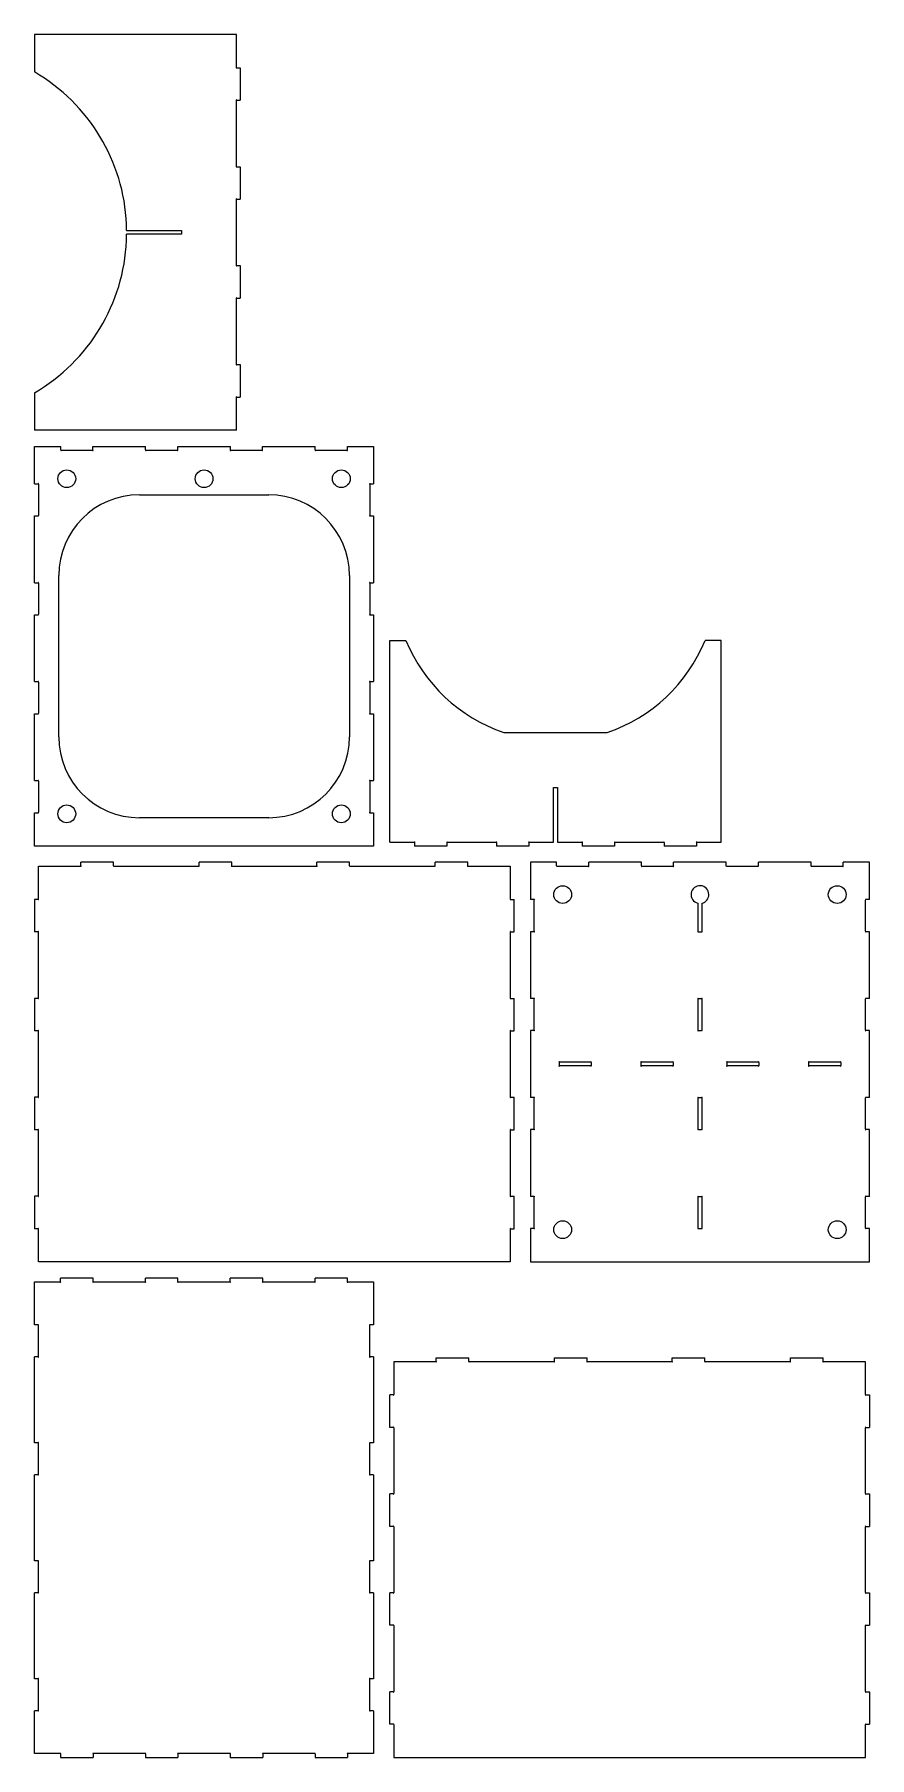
# Model space of a CAD drawing. Header units: millimetres. Extents: x 0 to 517, y 0 to 1067.
import ezdxf

# ---------------------------------------------------------------- set-up
doc = ezdxf.new("R2010")
doc.units = ezdxf.units.MM
for name, color, linetype in [('Shape2DView', 7, 'CONTINUOUS'), ('Shape2DView001', 7, 'CONTINUOUS'), ('Shape2DView002', 7, 'CONTINUOUS'), ('Shape2DView003', 7, 'CONTINUOUS'), ('Shape2DView004', 7, 'CONTINUOUS'), ('Shape2DView005', 7, 'CONTINUOUS'), ('Shape2DView006', 7, 'CONTINUOUS')]:
    doc.layers.add(name, color=color, linetype=linetype)

msp = doc.modelspace()

# ---------------------------------------------------------------- linework, layer by layer
at = {"layer": 'Shape2DView'}
for p, q in [((0, 294.6), (16, 294.6)), ((0, 268), (0, 294.6)), ((16.2, 294.8), (16.2, 297)), ((36.3, 297), (16.2, 297)), ((36.3, 294.8), (36.3, 297)), ((36.5, 294.6), (68.5, 294.6)), ((68.7, 294.8), (68.7, 297)), ((88.8, 297), (68.7, 297)), ((88.8, 294.8), (88.8, 297)), ((89, 294.6), (121, 294.6)), ((121.2, 294.8), (121.2, 297)), ((141.3, 297), (121.2, 297)), ((141.3, 294.8), (141.3, 297)), ((141.5, 294.6), (173.5, 294.6)), ((173.7, 294.8), (173.7, 297)), ((193.8, 297), (173.7, 297)), ((193.8, 294.8), (193.8, 297)), ((194, 294.6), (210, 294.6)), ((210, 294.6), (210, 268)), ((2.2, 268), (0, 268)), ((2.4, 248.4), (2.4, 267.8)), ((207.6, 248.4), (207.6, 267.8)), ((210, 268), (207.8, 268)), ((0, 194.9), (0, 248.2)), ((2.2, 248.2), (0, 248.2)), ((210, 248.2), (207.8, 248.2)), ((210, 248.2), (210, 194.9)), ((2.2, 194.9), (0, 194.9)), ((2.4, 175.3), (2.4, 194.7)), ((207.6, 175.3), (207.6, 194.7)), ((210, 194.9), (207.8, 194.9)), ((0, 121.9), (0, 175.1)), ((2.2, 175.1), (0, 175.1)), ((210, 175.1), (207.8, 175.1)), ((210, 175.1), (210, 121.9)), ((2.2, 121.9), (0, 121.9)), ((2.4, 102.3), (2.4, 121.7)), ((207.6, 102.3), (207.6, 121.7)), ((210, 121.9), (207.8, 121.9)), ((0, 48.8), (0, 102.1)), ((2.2, 102.1), (0, 102.1)), ((210, 102.1), (207.8, 102.1)), ((210, 102.1), (210, 48.8)), ((2.2, 48.8), (0, 48.8)), ((2.4, 29.2), (2.4, 48.6)), ((207.6, 29.2), (207.6, 48.6)), ((210, 48.8), (207.8, 48.8)), ((0, 2.4), (0, 29)), ((2.2, 29), (0, 29)), ((210, 29), (207.8, 29)), ((210, 29), (210, 2.4)), ((16, 2.4), (0, 2.4)), ((16.2, 2.2), (16.2, 0)), ((16.2, 0), (36.3, 0)), ((36.3, 2.2), (36.3, 0)), ((68.5, 2.4), (36.5, 2.4)), ((68.7, 2.2), (68.7, 0)), ((68.7, 0), (88.8, 0)), ((88.8, 2.2), (88.8, 0)), ((121, 2.4), (89, 2.4)), ((121.2, 2.2), (121.2, 0)), ((121.2, 0), (141.3, 0)), ((141.3, 2.2), (141.3, 0)), ((173.5, 2.4), (141.5, 2.4)), ((173.7, 2.2), (173.7, 0)), ((173.7, 0), (193.8, 0)), ((193.8, 2.2), (193.8, 0)), ((210, 2.4), (194, 2.4))]:
    msp.add_line(p, q, dxfattribs=at)
for centre, radius, start, end in [((16.2, 294.6), 0.16, 180, 0), ((16.2, 294.6), 0.16, 0, 90), ((36.3, 294.6), 0.16, 90, 180), ((36.3, 294.6), 0.16, 180, 0), ((68.7, 294.6), 0.16, 180, 0), ((68.7, 294.6), 0.16, 0, 90), ((88.8, 294.6), 0.16, 90, 180), ((88.8, 294.6), 0.16, 180, 0), ((121.2, 294.6), 0.16, 180, 0), ((121.2, 294.6), 0.16, 0, 90), ((141.3, 294.6), 0.16, 90, 180), ((141.3, 294.6), 0.16, 180, 0), ((173.7, 294.6), 0.16, 180, 0), ((173.7, 294.6), 0.16, 0, 90), ((193.8, 294.6), 0.16, 90, 180), ((193.8, 294.6), 0.16, 180, 0), ((2.4, 267.9), 0.171, -60, 150), ((207.6, 267.9), 0.171, 30, 180), ((207.6, 267.9), 0.171, 180, -120), ((2.4, 248.2), 0.171, -150, 60), ((207.6, 248.2), 0.171, 120, 180), ((207.6, 248.2), 0.171, 180, -30), ((2.4, 194.9), 0.171, -60, 150), ((207.6, 194.9), 0.171, 30, 180), ((207.6, 194.9), 0.171, 180, -120), ((2.4, 175.2), 0.171, -150, 60), ((207.6, 175.2), 0.171, 120, 180), ((207.6, 175.2), 0.171, 180, -30), ((2.4, 121.8), 0.171, -60, 150), ((207.6, 121.8), 0.171, 30, 180), ((207.6, 121.8), 0.171, 180, -120), ((2.4, 102.1), 0.171, -150, 60), ((207.6, 102.1), 0.171, 120, 180), ((207.6, 102.1), 0.171, 180, -30), ((2.4, 48.8), 0.171, -60, 150), ((207.6, 48.8), 0.171, 30, 180), ((207.6, 48.8), 0.171, 180, -120), ((2.4, 29.1), 0.171, -150, 60), ((207.6, 29.1), 0.171, 120, 180), ((207.6, 29.1), 0.171, 180, -30), ((16.2, 2.4), 0.16, 0, 180), ((16.2, 2.4), 0.16, -90, 0), ((36.3, 2.4), 0.16, 0, 180), ((36.3, 2.4), 0.16, 180, -90), ((68.7, 2.4), 0.16, 0, 180), ((68.7, 2.4), 0.16, -90, 0), ((88.8, 2.4), 0.16, 0, 180), ((88.8, 2.4), 0.16, 180, -90), ((121.2, 2.4), 0.16, 0, 180), ((121.2, 2.4), 0.16, -90, 0), ((141.3, 2.4), 0.16, 0, 180), ((141.3, 2.4), 0.16, 180, -90), ((173.7, 2.4), 0.16, 0, 180), ((173.7, 2.4), 0.16, -90, 0), ((193.8, 2.4), 0.16, 0, 180), ((193.8, 2.4), 0.16, 180, -90)]:
    msp.add_arc(centre, radius, start, end, dxfattribs=at)
at = {"layer": 'Shape2DView001'}
for p, q in [((248.8, 245.4), (248.8, 247.6)), ((248.8, 247.6), (269, 247.6)), ((269, 245.4), (269, 247.6)), ((321.9, 245.4), (321.9, 247.6)), ((321.9, 247.6), (342.1, 247.6)), ((342.1, 245.4), (342.1, 247.6)), ((394.9, 245.4), (394.9, 247.6)), ((394.9, 247.6), (415.1, 247.6)), ((415.1, 245.4), (415.1, 247.6)), ((468, 245.4), (468, 247.6)), ((468, 247.6), (488.2, 247.6)), ((488.2, 245.4), (488.2, 247.6)), ((222.4, 245.2), (222.4, 224.8)), ((248.7, 245.2), (222.4, 245.2)), ((321.7, 245.2), (269.2, 245.2)), ((394.8, 245.2), (342.2, 245.2)), ((467.8, 245.2), (415.3, 245.2)), ((514.6, 245.2), (488.3, 245.2)), ((514.6, 224.8), (514.6, 245.2)), ((222.2, 224.6), (220, 224.6)), ((220, 204.5), (220, 224.6)), ((514.8, 224.6), (517, 224.6)), ((517, 224.6), (517, 204.5)), ((222.2, 204.5), (220, 204.5)), ((222.4, 204.3), (222.4, 163.5)), ((514.6, 163.5), (514.6, 204.3)), ((514.8, 204.5), (517, 204.5)), ((220, 143.2), (220, 163.3)), ((222.2, 163.3), (220, 163.3)), ((514.8, 163.3), (517, 163.3)), ((517, 163.3), (517, 143.2)), ((222.2, 143.2), (220, 143.2)), ((222.4, 143), (222.4, 102.2)), ((514.6, 102.2), (514.6, 143)), ((514.8, 143.2), (517, 143.2)), ((220, 81.9), (220, 102)), ((222.2, 102), (220, 102)), ((514.8, 102), (517, 102)), ((517, 102), (517, 81.9)), ((222.2, 81.9), (220, 81.9)), ((222.4, 81.7), (222.4, 40.9)), ((514.6, 40.9), (514.6, 81.7)), ((514.8, 81.9), (517, 81.9)), ((220, 20.6), (220, 40.7)), ((222.2, 40.7), (220, 40.7)), ((514.8, 40.7), (517, 40.7)), ((517, 40.7), (517, 20.6)), ((222.2, 20.6), (220, 20.6)), ((222.4, 20.4), (222.4, 0)), ((514.6, 0), (514.6, 20.4)), ((514.8, 20.6), (517, 20.6)), ((222.4, 0), (514.6, 0))]:
    msp.add_line(p, q, dxfattribs=at)
for centre, start, end in [((248.8, 245.2), 180, 0), ((248.8, 245.2), 0, 90), ((269, 245.2), 90, 180), ((269, 245.2), 180, 0), ((321.9, 245.2), 180, 0), ((321.9, 245.2), 0, 90), ((342.1, 245.2), 90, 180), ((342.1, 245.2), 180, 0), ((394.9, 245.2), 180, 0), ((394.9, 245.2), 0, 90), ((415.1, 245.2), 90, 180), ((415.1, 245.2), 180, 0), ((468, 245.2), 180, 0), ((468, 245.2), 0, 90), ((488.2, 245.2), 90, 180), ((488.2, 245.2), 180, 0), ((222.4, 224.6), 180, -90), ((222.4, 224.6), -90, 90), ((514.6, 224.6), 90, -90), ((514.6, 224.6), -90, 0), ((222.4, 204.5), 90, 180), ((222.4, 204.5), -90, 90), ((514.6, 204.5), 90, -90), ((514.6, 204.5), 0, 90), ((222.4, 163.3), 180, -90), ((222.4, 163.3), -90, 90), ((514.6, 163.3), 90, -90), ((514.6, 163.3), -90, 0), ((222.4, 143.2), 90, 180), ((222.4, 143.2), -90, 90), ((514.6, 143.2), 90, -90), ((514.6, 143.2), 0, 90), ((222.4, 102), 180, -90), ((222.4, 102), -90, 90), ((514.6, 102), 90, -90), ((514.6, 102), -90, 0), ((222.4, 81.9), 90, 180), ((222.4, 81.9), -90, 90), ((514.6, 81.9), 90, -90), ((514.6, 81.9), 0, 90), ((222.4, 40.7), 180, -90), ((222.4, 40.7), -90, 90), ((514.6, 40.7), 90, -90), ((514.6, 40.7), -90, 0), ((222.4, 20.6), 90, 180), ((222.4, 20.6), -90, 90), ((514.6, 20.6), 90, -90), ((514.6, 20.6), 0, 90)]:
    msp.add_arc(centre, 0.16, start, end, dxfattribs=at)
at = {"layer": 'Shape2DView002'}
for p, q in [((2.4, 552.2), (28.7, 552.2)), ((2.4, 531.8), (2.4, 552.2)), ((49, 554.6), (28.8, 554.6)), ((28.8, 552.4), (28.8, 554.6)), ((49, 552.4), (49, 554.6)), ((49.2, 552.2), (101.7, 552.2)), ((122.1, 554.6), (101.9, 554.6)), ((101.9, 552.4), (101.9, 554.6)), ((122.1, 552.4), (122.1, 554.6)), ((122.2, 552.2), (174.8, 552.2)), ((195.1, 554.6), (174.9, 554.6)), ((174.9, 552.4), (174.9, 554.6)), ((195.1, 552.4), (195.1, 554.6)), ((195.3, 552.2), (247.8, 552.2)), ((268.2, 554.6), (248, 554.6)), ((248, 552.4), (248, 554.6)), ((268.2, 552.4), (268.2, 554.6)), ((268.3, 552.2), (294.6, 552.2)), ((294.6, 552.2), (294.6, 531.8)), ((2.2, 531.6), (0, 531.6)), ((0, 531.6), (0, 511.5)), ((294.8, 531.6), (297, 531.6)), ((297, 511.5), (297, 531.6)), ((2.2, 511.5), (0, 511.5)), ((2.4, 470.5), (2.4, 511.3)), ((294.6, 511.3), (294.6, 470.5)), ((294.8, 511.5), (297, 511.5)), ((2.2, 470.3), (0, 470.3)), ((0, 470.3), (0, 450.2)), ((294.8, 470.3), (297, 470.3)), ((297, 450.2), (297, 470.3)), ((2.2, 450.2), (0, 450.2)), ((2.4, 409.2), (2.4, 450)), ((294.6, 450), (294.6, 409.2)), ((294.8, 450.2), (297, 450.2)), ((2.2, 409), (0, 409)), ((0, 409), (0, 388.9)), ((294.8, 409), (297, 409)), ((297, 388.9), (297, 409)), ((2.2, 388.9), (0, 388.9)), ((2.4, 347.9), (2.4, 388.7)), ((294.6, 388.7), (294.6, 347.9)), ((294.8, 388.9), (297, 388.9)), ((2.2, 347.7), (0, 347.7)), ((0, 347.7), (0, 327.6)), ((294.8, 347.7), (297, 347.7)), ((297, 327.6), (297, 347.7)), ((2.2, 327.6), (0, 327.6)), ((2.4, 307), (2.4, 327.4)), ((294.6, 327.4), (294.6, 307)), ((294.8, 327.6), (297, 327.6)), ((294.6, 307), (2.4, 307))]:
    msp.add_line(p, q, dxfattribs=at)
for centre, start, end in [((28.8, 552.2), 180, 0), ((28.8, 552.2), 0, 90), ((49, 552.2), 90, 180), ((49, 552.2), 180, 0), ((101.9, 552.2), 180, 0), ((101.9, 552.2), 0, 90), ((122.1, 552.2), 90, 180), ((122.1, 552.2), 180, 0), ((174.9, 552.2), 180, 0), ((174.9, 552.2), 0, 90), ((195.1, 552.2), 90, 180), ((195.1, 552.2), 180, 0), ((248, 552.2), 180, 0), ((248, 552.2), 0, 90), ((268.2, 552.2), 90, 180), ((268.2, 552.2), 180, 0), ((2.4, 531.6), 180, -90), ((2.4, 531.6), -90, 90), ((294.6, 531.6), 90, -90), ((294.6, 531.6), -90, 0), ((2.4, 511.5), 90, 180), ((2.4, 511.5), -90, 90), ((294.6, 511.5), 90, -90), ((294.6, 511.5), 0, 90), ((2.4, 470.3), 180, -90), ((2.4, 470.3), -90, 90), ((294.6, 470.3), 90, -90), ((294.6, 470.3), -90, 0), ((2.4, 450.2), 90, 180), ((2.4, 450.2), -90, 90), ((294.6, 450.2), 90, -90), ((294.6, 450.2), 0, 90), ((2.4, 409), 180, -90), ((2.4, 409), -90, 90), ((294.6, 409), 90, -90), ((294.6, 409), -90, 0), ((2.4, 388.9), 90, 180), ((2.4, 388.9), -90, 90), ((294.6, 388.9), 90, -90), ((294.6, 388.9), 0, 90), ((2.4, 347.7), 180, -90), ((2.4, 347.7), -90, 90), ((294.6, 347.7), 90, -90), ((294.6, 347.7), -90, 0), ((2.4, 327.6), 90, 180), ((2.4, 327.6), -90, 90), ((294.6, 327.6), 90, -90), ((294.6, 327.6), 0, 90)]:
    msp.add_arc(centre, 0.16, start, end, dxfattribs=at)
at = {"layer": 'Shape2DView003'}
for p, q in [((307, 554.6), (307, 531.5)), ((323.3, 554.6), (307, 554.6)), ((323.3, 552.4), (323.3, 554.6)), ((323.6, 552.2), (342.9, 552.2)), ((343.2, 552.4), (343.2, 554.6)), ((375.8, 554.6), (343.2, 554.6)), ((375.8, 552.4), (375.8, 554.6)), ((376.1, 552.2), (395.4, 552.2)), ((395.7, 552.4), (395.7, 554.6)), ((428.3, 554.6), (395.7, 554.6)), ((428.3, 552.4), (428.3, 554.6)), ((428.6, 552.2), (447.9, 552.2)), ((448.2, 552.4), (448.2, 554.6)), ((480.8, 554.6), (448.2, 554.6)), ((480.8, 552.4), (480.8, 554.6)), ((481.1, 552.2), (500.4, 552.2)), ((500.7, 552.4), (500.7, 554.6)), ((517, 554.6), (500.7, 554.6)), ((517, 531.5), (517, 554.6)), ((309.2, 531.5), (307, 531.5)), ((309.4, 511.9), (309.4, 531.2)), ((410.8, 529.2), (410.8, 511.9)), ((413.2, 529.2), (413.2, 511.9)), ((514.6, 511.9), (514.6, 531.2)), ((517, 531.5), (514.8, 531.5)), ((307, 511.6), (307, 470.2)), ((309.2, 511.6), (307, 511.6)), ((411, 511.6), (413, 511.6)), ((517, 511.6), (514.8, 511.6)), ((517, 470.2), (517, 511.6)), ((309.2, 470.2), (307, 470.2)), ((309.4, 450.6), (309.4, 469.9)), ((410.8, 469.9), (410.8, 450.6)), ((411, 470.2), (413, 470.2)), ((413.2, 469.9), (413.2, 450.6)), ((514.6, 450.6), (514.6, 469.9)), ((517, 470.2), (514.8, 470.2)), ((307, 450.3), (307, 408.9)), ((309.2, 450.3), (307, 450.3)), ((411, 450.3), (413, 450.3)), ((517, 450.3), (514.8, 450.3)), ((517, 408.9), (517, 450.3)), ((324.8, 430.6), (324.8, 428.6)), ((344.4, 430.8), (325.1, 430.8)), ((344.4, 428.4), (325.1, 428.4)), ((344.7, 430.6), (344.7, 428.6)), ((375.5, 430.6), (375.5, 428.6)), ((395.1, 430.8), (375.8, 430.8)), ((395.1, 428.4), (375.8, 428.4)), ((395.4, 430.6), (395.4, 428.6)), ((428.6, 430.6), (428.6, 428.6)), ((448.2, 430.8), (428.9, 430.8)), ((448.2, 428.4), (428.9, 428.4)), ((448.5, 430.6), (448.5, 428.6)), ((479.3, 430.6), (479.3, 428.6)), ((498.9, 430.8), (479.6, 430.8)), ((498.9, 428.4), (479.6, 428.4)), ((499.2, 430.6), (499.2, 428.6)), ((309.2, 408.9), (307, 408.9)), ((309.4, 389.3), (309.4, 408.6)), ((410.8, 408.6), (410.8, 389.3)), ((411, 408.9), (413, 408.9)), ((413.2, 408.6), (413.2, 389.3)), ((514.6, 389.3), (514.6, 408.6)), ((517, 408.9), (514.8, 408.9)), ((307, 389), (307, 347.6)), ((309.2, 389), (307, 389)), ((411, 389), (413, 389)), ((517, 389), (514.8, 389)), ((517, 347.6), (517, 389)), ((309.2, 347.6), (307, 347.6)), ((309.4, 328), (309.4, 347.3)), ((410.8, 347.3), (410.8, 328)), ((411, 347.6), (413, 347.6)), ((413.2, 347.3), (413.2, 328)), ((514.6, 328), (514.6, 347.3)), ((517, 347.6), (514.8, 347.6)), ((307, 327.7), (307, 307)), ((309.2, 327.7), (307, 327.7)), ((411, 327.7), (413, 327.7)), ((517, 327.7), (514.8, 327.7)), ((517, 307), (517, 327.7)), ((307, 307), (517, 307))]:
    msp.add_line(p, q, dxfattribs=at)
for centre in [(327, 534.6), (497, 534.6), (327, 327), (497, 327)]:
    msp.add_circle(centre, 5.5, dxfattribs=at)
for centre, radius, start, end in [((323.4, 552.2), 0.171, 120, -30), ((343.1, 552.2), 0.171, -150, 60), ((375.9, 552.2), 0.171, 120, -30), ((395.6, 552.2), 0.171, -150, 60), ((428.4, 552.2), 0.171, 120, -30), ((448.1, 552.2), 0.171, -150, 60), ((480.9, 552.2), 0.171, 120, -30), ((500.6, 552.2), 0.171, -150, 60), ((412, 534.6), 5.5, 0, -103.0296), ((412, 534.6), 5.5, -76.9704, 0), ((309.4, 531.4), 0.171, -60, 150), ((514.6, 531.4), 0.171, 30, 180), ((514.6, 531.4), 0.171, 180, -120), ((309.4, 511.7), 0.171, -150, 60), ((410.8, 511.7), 0.165, 120, -30), ((413.2, 511.7), 0.165, -150, 0), ((413.2, 511.7), 0.165, 0, 60), ((514.6, 511.7), 0.171, 120, 180), ((514.6, 511.7), 0.171, 180, -30), ((309.4, 470.1), 0.171, -60, 150), ((410.8, 470.1), 0.165, 30, -120), ((413.2, 470.1), 0.165, 0, 150), ((413.2, 470.1), 0.165, -60, 0), ((514.6, 470.1), 0.171, 30, 180), ((514.6, 470.1), 0.171, 180, -120), ((309.4, 450.4), 0.171, -150, 60), ((410.8, 450.4), 0.165, 120, -30), ((413.2, 450.4), 0.165, -150, 0), ((413.2, 450.4), 0.165, 0, 60), ((514.6, 450.4), 0.171, 120, 180), ((514.6, 450.4), 0.171, 180, -30), ((324.9, 430.8), 0.165, 30, -120), ((324.9, 428.4), 0.165, 120, -90), ((324.9, 428.4), 0.165, -90, -30), ((344.6, 430.8), 0.165, -60, 150), ((344.6, 428.4), 0.165, -150, -90), ((344.6, 428.4), 0.165, -90, 60), ((375.6, 430.8), 0.165, 30, -120), ((375.6, 428.4), 0.165, 120, -90), ((375.6, 428.4), 0.165, -90, -30), ((395.3, 430.8), 0.165, -60, 150), ((395.3, 428.4), 0.165, -150, -90), ((395.3, 428.4), 0.165, -90, 60), ((428.7, 430.8), 0.165, 30, -120), ((428.7, 428.4), 0.165, 120, -90), ((428.7, 428.4), 0.165, -90, -30), ((448.4, 430.8), 0.165, -60, 150), ((448.4, 428.4), 0.165, -150, -90), ((448.4, 428.4), 0.165, -90, 60), ((479.4, 430.8), 0.165, 30, -120), ((479.4, 428.4), 0.165, 120, -90), ((479.4, 428.4), 0.165, -90, -30), ((499.1, 430.8), 0.165, -60, 150), ((499.1, 428.4), 0.165, -150, -90), ((499.1, 428.4), 0.165, -90, 60), ((309.4, 408.8), 0.171, -60, 150), ((410.8, 408.8), 0.165, 30, -120), ((413.2, 408.8), 0.165, 0, 150), ((413.2, 408.8), 0.165, -60, 0), ((514.6, 408.8), 0.171, 30, 180), ((514.6, 408.8), 0.171, 180, -120), ((309.4, 389.1), 0.171, -150, 60), ((410.8, 389.1), 0.165, 120, -30), ((413.2, 389.1), 0.165, -150, 0), ((413.2, 389.1), 0.165, 0, 60), ((514.6, 389.1), 0.171, 120, 180), ((514.6, 389.1), 0.171, 180, -30), ((309.4, 347.5), 0.171, -60, 150), ((410.8, 347.5), 0.165, 30, -120), ((413.2, 347.5), 0.165, 0, 150), ((413.2, 347.5), 0.165, -60, 0), ((514.6, 347.5), 0.171, 30, 180), ((514.6, 347.5), 0.171, 180, -120), ((309.4, 327.8), 0.171, -150, 60), ((410.8, 327.8), 0.165, 120, -30), ((413.2, 327.8), 0.165, -150, 0), ((413.2, 327.8), 0.165, 0, 60), ((514.6, 327.8), 0.171, 120, 180), ((514.6, 327.8), 0.171, 180, -30)]:
    msp.add_arc(centre, radius, start, end, dxfattribs=at)
at = {"layer": 'Shape2DView004'}
for p, q in [((0, 812.2), (16.3, 812.2)), ((0, 789.1), (0, 812.2)), ((16.3, 810), (16.3, 812.2)), ((36.2, 812.2), (68.8, 812.2)), ((36.2, 810), (36.2, 812.2)), ((68.8, 810), (68.8, 812.2)), ((88.7, 812.2), (121.3, 812.2)), ((88.7, 810), (88.7, 812.2)), ((121.3, 810), (121.3, 812.2)), ((141.2, 812.2), (173.8, 812.2)), ((141.2, 810), (141.2, 812.2)), ((173.8, 810), (173.8, 812.2)), ((193.7, 812.2), (210, 812.2)), ((193.7, 810), (193.7, 812.2)), ((210, 812.2), (210, 789.1)), ((16.6, 809.8), (35.9, 809.8)), ((69.1, 809.8), (88.4, 809.8)), ((121.6, 809.8), (140.9, 809.8)), ((174.1, 809.8), (193.4, 809.8)), ((0, 789.1), (2.2, 789.1)), ((2.4, 788.8), (2.4, 769.5)), ((65, 782.2), (145, 782.2)), ((207.6, 788.8), (207.6, 769.5)), ((207.8, 789.1), (210, 789.1)), ((0, 769.2), (2.2, 769.2)), ((0, 727.8), (0, 769.2)), ((207.8, 769.2), (210, 769.2)), ((210, 769.2), (210, 727.8)), ((0, 727.8), (2.2, 727.8)), ((2.4, 727.5), (2.4, 708.2)), ((15, 632.2), (15, 732.2)), ((195, 732.2), (195, 632.2)), ((207.6, 727.5), (207.6, 708.2)), ((207.8, 727.8), (210, 727.8)), ((0, 707.9), (2.2, 707.9)), ((0, 666.5), (0, 707.9)), ((207.8, 707.9), (210, 707.9)), ((210, 707.9), (210, 666.5)), ((0, 666.5), (2.2, 666.5)), ((2.4, 666.2), (2.4, 646.9)), ((207.6, 666.2), (207.6, 646.9)), ((207.8, 666.5), (210, 666.5)), ((0, 646.6), (2.2, 646.6)), ((0, 605.2), (0, 646.6)), ((207.8, 646.6), (210, 646.6)), ((210, 646.6), (210, 605.2)), ((0, 605.2), (2.2, 605.2)), ((2.4, 604.9), (2.4, 585.6)), ((207.6, 604.9), (207.6, 585.6)), ((207.8, 605.2), (210, 605.2)), ((0, 585.3), (2.2, 585.3)), ((0, 564.6), (0, 585.3)), ((145, 582.2), (65, 582.2)), ((207.8, 585.3), (210, 585.3)), ((210, 585.3), (210, 564.6)), ((210, 564.6), (0, 564.6))]:
    msp.add_line(p, q, dxfattribs=at)
for centre in [(20, 792.2), (105, 792.2), (190, 792.2), (20, 584.6), (190, 584.6)]:
    msp.add_circle(centre, 5.5, dxfattribs=at)
for centre, radius, start, end in [((16.4, 809.8), 0.171, 120, -30), ((36.1, 809.8), 0.171, -150, 60), ((68.9, 809.8), 0.171, 120, -30), ((88.6, 809.8), 0.171, -150, 60), ((121.4, 809.8), 0.171, 120, -30), ((141.1, 809.8), 0.171, -150, 60), ((173.9, 809.8), 0.171, 120, -30), ((193.6, 809.8), 0.171, -150, 60), ((2.4, 789), 0.171, 0, 150), ((2.4, 789), 0.171, -60, 0), ((65, 732.2), 50, 90, 180), ((145, 732.2), 50, 0, 90), ((207.6, 789), 0.171, 30, -120), ((2.4, 769.3), 0.171, -150, 0), ((2.4, 769.3), 0.171, 0, 60), ((207.6, 769.3), 0.171, 120, -30), ((2.4, 727.7), 0.171, 0, 150), ((2.4, 727.7), 0.171, -60, 0), ((207.6, 727.7), 0.171, 30, -120), ((2.4, 708), 0.171, -150, 0), ((2.4, 708), 0.171, 0, 60), ((207.6, 708), 0.171, 120, -30), ((2.4, 666.4), 0.171, 0, 150), ((2.4, 666.4), 0.171, -60, 0), ((207.6, 666.4), 0.171, 30, -120), ((2.4, 646.7), 0.171, -150, 0), ((2.4, 646.7), 0.171, 0, 60), ((207.6, 646.7), 0.171, 120, -30), ((65, 632.2), 50, 180, -90), ((145, 632.2), 50, -90, 0), ((2.4, 605.1), 0.171, 0, 150), ((2.4, 605.1), 0.171, -60, 0), ((207.6, 605.1), 0.171, 30, -120), ((2.4, 585.4), 0.171, -150, 0), ((2.4, 585.4), 0.171, 0, 60), ((207.6, 585.4), 0.171, 120, -30)]:
    msp.add_arc(centre, radius, start, end, dxfattribs=at)
at = {"layer": 'Shape2DView005'}
for p, q in [((220, 692), (230, 692)), ((220, 567), (220, 692)), ((425.2, 692), (415.2, 692)), ((425.2, 567), (425.2, 692)), ((290.6, 635), (354.6, 635)), ((321.4, 601), (323.8, 601)), ((321.4, 567), (321.4, 601)), ((323.8, 601), (323.8, 567)), ((220, 567), (235.1, 567)), ((235.3, 566.8), (235.3, 564.6)), ((255.4, 566.8), (255.4, 564.6)), ((255.6, 567), (285.8, 567)), ((286, 566.8), (286, 564.6)), ((306.1, 566.8), (306.1, 564.6)), ((306.3, 567), (321.4, 567)), ((323.8, 567), (338.9, 567)), ((339.1, 566.8), (339.1, 564.6)), ((359.2, 566.8), (359.2, 564.6)), ((359.4, 567), (389.6, 567)), ((389.8, 566.8), (389.8, 564.6)), ((409.9, 566.8), (409.9, 564.6)), ((410.1, 567), (425.2, 567)), ((255.4, 564.6), (235.3, 564.6)), ((306.1, 564.6), (286, 564.6)), ((359.2, 564.6), (339.1, 564.6)), ((409.9, 564.6), (389.8, 564.6))]:
    msp.add_line(p, q, dxfattribs=at)
for centre, radius, start, end in [((322.6, 729.8), 100, -157.8196, -108.6439), ((322.6, 729.8), 100, -71.3561, -22.1804), ((235.3, 567), 0.16, 0, 180), ((235.3, 567), 0.16, -90, 0), ((255.4, 567), 0.16, 0, 180), ((255.4, 567), 0.16, 180, -90), ((286, 567), 0.16, 0, 180), ((286, 567), 0.16, -90, 0), ((306.1, 567), 0.16, 0, 180), ((306.1, 567), 0.16, 180, -90), ((339.1, 567), 0.16, 0, 180), ((339.1, 567), 0.16, -90, 0), ((359.2, 567), 0.16, 0, 180), ((359.2, 567), 0.16, 180, -90), ((389.8, 567), 0.16, 0, 180), ((389.8, 567), 0.16, -90, 0), ((409.9, 567), 0.16, 0, 180), ((409.9, 567), 0.16, 180, -90)]:
    msp.add_arc(centre, radius, start, end, dxfattribs=at)
at = {"layer": 'Shape2DView006'}
for p, q in [((125, 1067.4), (0, 1067.4)), ((0, 1067.4), (0, 1044.2)), ((125, 1047), (125, 1067.4)), ((125.2, 1046.8), (127.4, 1046.8)), ((127.4, 1046.8), (127.4, 1026.7)), ((125, 985.7), (125, 1026.5)), ((125.2, 1026.7), (127.4, 1026.7)), ((125.2, 985.5), (127.4, 985.5)), ((127.4, 985.5), (127.4, 965.4)), ((125, 924.4), (125, 965.2)), ((125.2, 965.4), (127.4, 965.4)), ((57, 946), (57, 949.8)), ((57, 946), (91, 946)), ((57, 939.8), (57, 943.6)), ((91, 943.6), (57, 943.6)), ((91, 946), (91, 943.6)), ((125.2, 924.2), (127.4, 924.2)), ((127.4, 924.2), (127.4, 904.1)), ((125, 863.1), (125, 903.9)), ((125.2, 904.1), (127.4, 904.1)), ((125.2, 862.9), (127.4, 862.9)), ((127.4, 862.9), (127.4, 842.8)), ((0, 845.4), (0, 822.2)), ((125, 822.2), (125, 842.6)), ((125.2, 842.8), (127.4, 842.8)), ((125, 822.2), (0, 822.2))]:
    msp.add_line(p, q, dxfattribs=at)
for centre, radius, start, end in [((125, 1046.8), 0.16, 90, -90), ((125, 1046.8), 0.16, -90, 0), ((-57.9, 944.8), 115, 2.4919, 59.7747), ((125, 1026.7), 0.16, 90, -90), ((125, 1026.7), 0.16, 0, 90), ((125, 985.5), 0.16, 90, -90), ((125, 985.5), 0.16, -90, 0), ((125, 965.4), 0.16, 90, -90), ((125, 965.4), 0.16, 0, 90), ((-57.9, 944.8), 115, -59.7747, -2.4919), ((125, 924.2), 0.16, 90, -90), ((125, 924.2), 0.16, -90, 0), ((125, 904.1), 0.16, 90, -90), ((125, 904.1), 0.16, 0, 90), ((125, 862.9), 0.16, 90, -90), ((125, 862.9), 0.16, -90, 0), ((125, 842.8), 0.16, 90, -90), ((125, 842.8), 0.16, 0, 90)]:
    msp.add_arc(centre, radius, start, end, dxfattribs=at)

doc.saveas('drawing.dxf')
